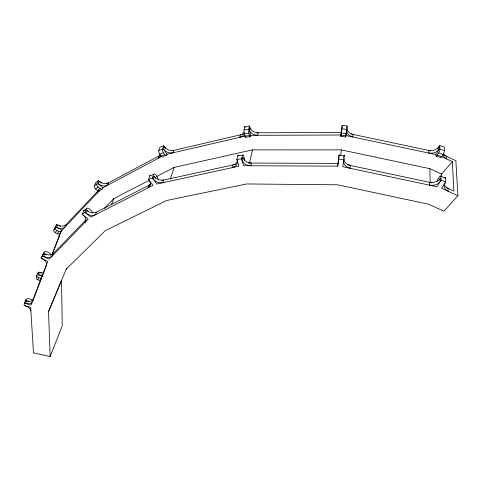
<?xml version="1.0" encoding="UTF-8"?>
<svg xmlns="http://www.w3.org/2000/svg" width="482" height="482" viewBox="0 0 482 482"><rect width="100%" height="100%" fill="white"/><g stroke="black" fill="none" stroke-linecap="round" stroke-linejoin="round"><path stroke-width="0.72" d="M343.919 158.012L344.269 160.741A9.206 7.23 1.4 0 0 347.299 164.223L350.396 165.483L350.155 168.272L347.04 167.013A9.242 7.236 1.5 0 1 344.003 163.525C342.895 162.289 344.973 150.987 344.003 156.481M347.064 125.971L346.66 129.634L346.992 132.333A8.851 7.164 0.1 0 0 349.89 135.767L352.866 136.99L353.089 134.436L350.125 133.213A8.815 7.158 -0.1 0 1 347.233 129.785L347.064 125.971L342.184 125.477L340.822 136.418L345.696 136.918L346.462 131.719L346.739 129.369L341.834 128.869L340.822 136.418M337.707 166.157L339.129 154.794L337.707 166.157L243.627 165.736L241.596 158.861L242.458 155.264A2.928 0.747 84.3 0 1 243.555 155.776L244.223 158.06A2.916 0.741 84.4 0 1 244.591 160.645M346.66 129.634L345.696 136.918M340.708 155.734L341.304 149.89L252.454 149.872L174.135 167.405L156.252 176.653M341.834 128.869L342.184 125.477M32.505 300.629A2.32 1.801 5.8 0 0 31.041 299.4L28.848 298.732A2.32 1.801 5.7 0 0 25.908 299.738L24.419 303.058L24.1 305.383L30.685 307.383L33.469 352.836L50.14 356.523L62.256 325.85L61.509 280.476L48.531 311.601L50.14 356.523M25.667 301.485L25.908 299.738M41.331 273.047L38.307 272.119L36.891 275.27L36.542 277.614A2.241 1.699 7.2 0 0 37.958 279.849L40.084 280.506A2.241 1.699 7.4 0 0 40.777 280.626M38.132 273.294L38.307 272.119M37.958 279.849L38.313 277.512A2.253 1.705 7.3 0 1 36.891 275.27M40.084 280.506L40.452 278.168L38.313 277.512M46.344 265.094L46.405 263.244A7.495 4.675 22.8 0 0 44.458 260.238L42.175 258.665M59.184 236.114L59.268 234.258M249.477 163.049L252.454 149.872M249.122 129.622L250.501 132.104A8.525 6.929 12.3 0 0 254.478 134.755L257.647 135.303L258.201 132.815L255.05 132.267A8.495 6.929 12.2 0 1 251.086 129.622L249.712 127.14L249.122 129.622L250.712 135.334L250.52 136.165A2.826 0.687 84 0 1 249.495 135.581L244.922 136.105L244.278 133.839A2.826 0.705 83.9 0 1 244.037 129.899L244.85 126.591L249.411 126.049L250.303 129.278M242.567 157.259L241.922 159.964L243.38 162.482A8.899 6.983 12.4 0 0 247.549 165.187L250.851 165.772L251.453 163.055L248.164 162.476A8.863 6.983 12.4 0 1 244.019 159.771L242.567 157.259L242.988 158.705M249.495 135.581L248.863 133.309A2.832 0.687 84 0 1 248.622 129.363L249.411 126.049M158.108 179.081A2.784 1.368 70.2 0 0 157.168 176.749L155.692 174.749A2.79 1.374 70.1 0 0 153.595 174.49L152.354 178.015L156.819 184.034L238.897 166.224L236.837 159.361L237.716 155.764A2.922 0.759 84.3 0 1 238.349 155.27M98.141 191.179L97.231 193.023L98.238 190.607L64.998 225.787M170.236 179.304L174.135 167.405M163.681 156.162L166.784 155.017L167.061 154.198L163.512 149.209L164.368 146.769L166.495 148.799A8.17 6.32 20.6 0 0 170.923 150.474L173.863 150.36L173.038 152.812L170.092 152.921A8.2 6.326 20.6 0 1 165.651 151.24L163.512 149.209M153.999 176.328L153.071 178.979L155.312 181.045A8.543 6.35 19.9 0 0 159.952 182.774L163.012 182.69L163.904 180.027L160.855 180.117A8.513 6.344 20 0 1 156.234 178.394L153.999 176.328L155.656 178.575M166.784 155.017A2.699 1.271 69.6 0 1 164.808 154.686L163.392 152.704A2.705 1.277 69.5 0 1 162.548 149.071L163.693 145.817L165.549 148.426M92.442 213.008A2.633 1.735 52.5 0 0 91.056 210.321L89.074 208.742A2.633 1.741 52.3 0 0 86.35 208.887L84.886 212.351L90.881 217.093L152.975 185.383L148.498 179.388L149.751 175.864A2.784 1.38 70 0 1 150.408 175.219M163.061 156.391A2.693 1.277 69.5 0 1 161.072 156.066L159.65 154.089A2.699 1.283 69.4 0 1 158.813 150.468L159.976 147.215L163.693 145.817M32.86 300.648L46.417 265.311M51.899 255.002L60.599 232.451L62.045 230.185L99.509 190.613M52.14 254.719L59.437 235.825M111.42 204.778L113.86 198.572L149.625 180.075M101.371 183.088L98.334 180.599L95.737 182.582L94.364 185.799A2.549 1.627 51.9 0 0 95.593 188.98L97.503 190.535A2.543 1.627 52.1 0 0 100.087 190.456L102.696 188.498L103.034 187.691L161.476 156.566M48.531 311.601L66.679 268.04M86.941 210.507L85.844 213.11L88.489 214.611A8.116 5.573 22.7 0 0 92.996 215.364L95.508 214.731L96.575 212.116L94.074 212.755A8.086 5.573 22.8 0 1 89.58 212.002L86.941 210.507L88.616 211.833M98.226 183.756L99.244 181.346L101.768 182.817A7.778 5.579 23.5 0 0 106.1 183.528L108.522 182.871L107.534 185.293L105.1 185.944A7.808 5.579 23.5 0 1 100.762 185.227L98.226 183.756L103.034 187.691M94.364 185.799L96.966 183.817L98.334 180.599M24.419 303.058L31.023 305.064L47.742 261.455L41.115 258.135L42.543 255.87L49.194 259.208L88.212 219.033L82.217 214.321L83.699 210.851L86.35 208.887M60.431 226.413L56.737 224.51L53.87 229.98A2.392 1.747 30.6 0 0 55.279 232.679L57.406 233.77A2.392 1.747 30.7 0 0 60.244 233.252L60.599 232.451M60.244 233.252L62.045 230.185L56.677 227.426L57.756 225.034L60.358 225.938A7.314 4.862 23.6 0 0 64.178 225.817L65.944 224.787L64.889 227.179L63.118 228.215A7.338 4.856 23.6 0 1 59.286 228.323L56.677 227.426M26.582 300.895L25.474 303.377L28.004 303.793A7.085 4.181 21.9 0 0 31.173 303.082L32.258 301.846L33.354 299.352L32.27 300.593A7.061 4.187 22 0 1 29.107 301.31L26.582 300.895L28.661 301.527M42.958 276.234L38.265 274.794L39.325 272.432L41.765 272.824A6.826 4.23 22.5 0 0 43.976 272.493M44.766 253.833L43.609 256.4L46.32 257.328A7.61 4.826 22.9 0 0 50.273 257.249L52.08 256.231L53.213 253.659L51.411 254.677A7.585 4.832 23 0 1 47.465 254.755L44.766 253.833L46.621 254.767M41.115 258.135L44.091 252.454A2.476 1.862 30 0 1 47.067 251.863L49.266 252.972A2.47 1.862 30.2 0 1 50.833 255.201M42.543 255.87L44.091 252.454M53.87 229.98L56.737 224.51M445.091 182.907L444.217 185.54A9.538 7.025 -5.8 0 0 445.633 189.426L448.103 191.24L447.971 188.36L445.507 186.552A9.501 7.019 -6 0 1 444.217 184.04M437.632 148.974L439.723 145.564L444.259 147.07L444.41 150.577A2.946 0.844 -68.7 0 1 443.157 154.481L441.825 156.608A2.94 0.844 -68.8 0 1 440.524 157.391M441.825 156.608L437.276 155.108A2.94 0.825 -68.9 0 1 435.915 155.457L435.885 154.577L439.186 149.215L439.09 146.588L436.957 148.775A9.05 7.019 -6.6 0 1 432.125 150.571L428.739 150.45L428.793 153.071L432.191 153.198A9.086 7.031 -6.5 0 0 437.041 151.402L439.186 149.215M437.276 155.108L438.59 152.975A2.952 0.831 -68.8 0 0 439.849 149.071L439.723 145.564M55.279 232.679L56.707 230.402A2.404 1.747 30.6 0 1 55.297 227.703M57.406 233.77L58.846 231.499A2.398 1.747 30.8 0 0 61.69 230.986M439.084 180.28L440.235 178.485L440.337 181.353L438.096 183.54A9.489 7.103 -4.7 0 1 433.023 185.311L429.468 185.154L429.408 182.292L432.944 182.443A9.453 7.097 -4.8 0 0 437.999 180.672L440.235 178.485M436.987 181.395A3.031 0.898 -69.3 0 1 438.06 178.894L439.421 176.755A3.043 0.898 -69.2 0 1 440.855 176.502L440.994 180.322L436.879 186.733L342.78 166.706L343.811 159.663L338.695 159.114M440.855 176.502L445.597 178.057L445.76 181.883L441.608 188.275L457.9 195.71L443.934 211.176L428.462 204.199L337.611 184.805L246.609 183.949L166.645 200.494L105.401 230.577L66.142 269.191M441.717 176.31L441.633 174.098L452.333 161.597L441.03 156.355M150.619 183.726L148.769 185.359L147.829 188.004L149.685 186.377A8.453 6.182 20.9 0 0 150.336 182.805L149.215 180.352M52.255 254.653L86.043 219.78L84.959 222.383L85.868 220.545A8.007 5.404 22.9 0 0 85.043 217.129L83.181 215.074M104.389 208.236L113.86 198.572M95.593 188.98L98.201 187.004A2.555 1.627 52 0 1 96.966 183.817M97.503 190.535L100.117 188.564A2.555 1.621 52.1 0 0 102.696 188.498M82.217 214.321L84.886 212.351M160.235 155.071L159.223 155.782L158.361 158.229L160.163 156.59A8.122 6.164 21.6 0 0 160.687 155.499M106.6 183.901L160.464 155.12M95.255 212.791L150.053 184.702M158.813 150.468L162.548 149.071M159.65 154.089L163.392 152.704M161.072 156.066L164.808 154.686M149.751 175.864L153.595 174.49M148.498 179.388L152.354 178.015M172.538 150.673L242.47 134.364M167.061 154.198L245.446 136.02M161.844 180.479L235.529 164.392M244.037 129.899L248.622 129.363M244.278 133.839L248.863 133.309M245.609 137.237L250.17 136.719M237.716 155.764L242.458 155.264M236.837 159.361L241.596 158.861M256.822 132.821L341.214 132.448M250.712 135.334L340.949 134.996M248.579 163.043L337.996 163.38M341.334 132.918L346.233 133.418M341.009 135.249L345.895 135.749M339.081 155.421L344.172 155.957M350.98 133.984L430.86 150.902M345.811 135.496L435.885 154.577M341.304 149.89L429.872 168.694L441.633 174.098M347.456 164.856L432.095 182.865M38.265 274.794L40.717 275.186A6.844 4.23 22.5 0 0 42.928 274.861M440.994 180.322L445.76 181.883M438.59 152.975L443.157 154.481M436.192 156.09L440.735 157.584M439.849 149.071L444.41 150.577M25.148 305.702L27.576 306.787A6.971 4.055 21.6 0 1 30.264 309.257L30.902 310.986M446.031 187.474L453.899 191.071L452.333 161.597M444.03 155.162L455.858 160.657L457.9 195.71M56.707 230.402L58.846 231.499M98.201 187.004L100.117 188.564M244.85 126.591L245.157 127.676M237.168 160.464L237.252 163.115A8.821 6.869 14.6 0 1 234.921 166.483L232.185 167.682L232.854 164.977L235.584 163.778A8.79 6.862 14.6 0 0 237.433 161.681M429.872 168.694L430.173 182.238M444.561 177.731A3.043 0.916 -69.1 0 1 445.597 178.057M83.699 210.851A2.627 1.741 52.3 0 1 85.109 210.11M42.663 254.719A2.464 1.862 29.9 0 1 43.537 253.93M41.838 278.247A2.247 1.705 7.5 0 1 40.452 278.168M245.814 137.087A2.82 0.699 84 0 1 244.922 136.105M443.368 153.36A9.104 6.941 -7.8 0 0 444.151 154.541L446.513 156.313L446.627 158.952L444.265 157.174A9.134 6.947 -7.6 0 1 443.018 154.692M244.609 132.785A8.453 6.82 14.7 0 1 242.344 136.141L239.711 137.352L240.325 134.864L242.952 133.659A8.423 6.814 14.7 0 0 243.982 132.701"/></g></svg>
